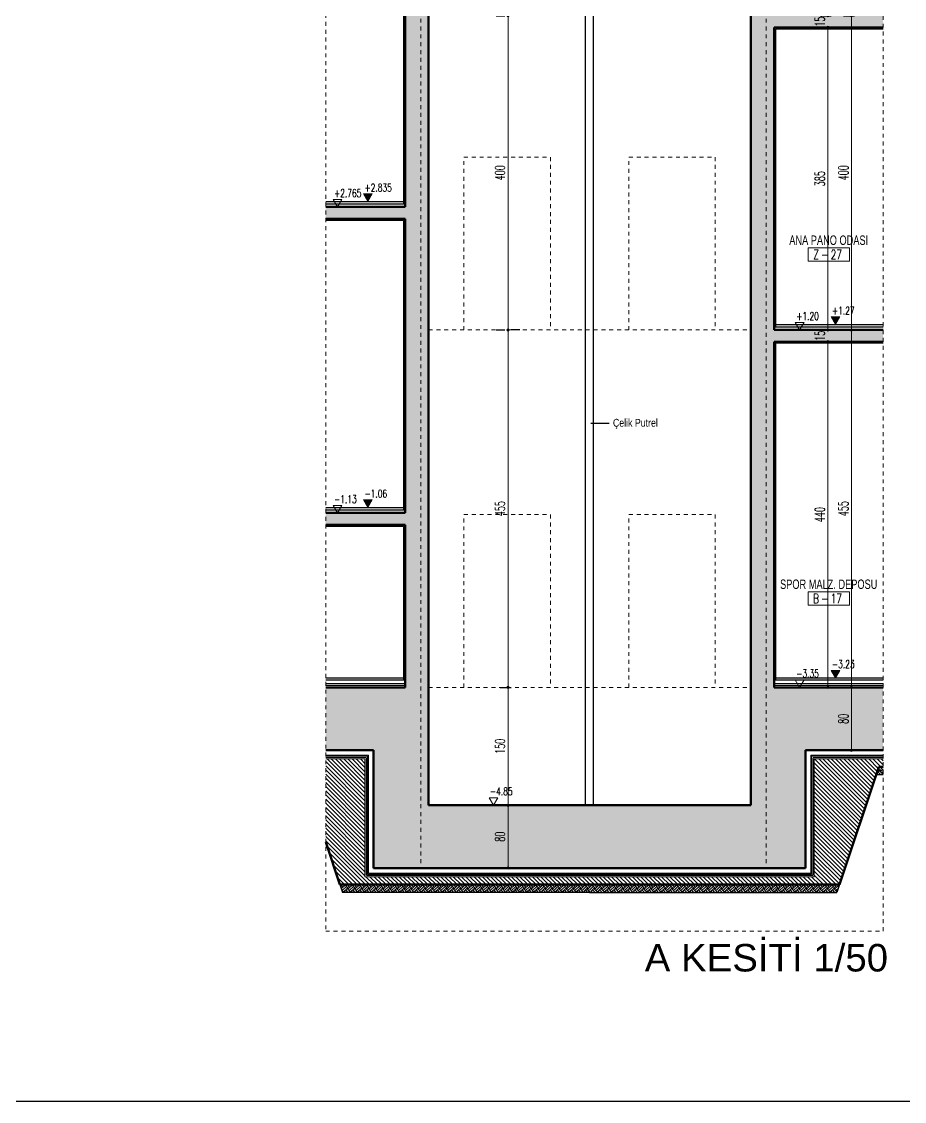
# Model space of a CAD drawing. Extents: x -398 to -185, y 174 to 233.
# Drawn here: x -229.58 to -207.1, y 173.98 to 201.47 of the extents above; entities that cross this region are included whole.
import ezdxf
from ezdxf.enums import TextEntityAlignment as Align

# ---------------------------------------------------------------- set-up
doc = ezdxf.new("R2010")
doc.units = 0
doc.header["$LTSCALE"] = 0.05
for name, pattern in [('CENTER', [50.8, 31.75, -6.35, 6.35, -6.35]), ('HIDDEN', [0.375, 0.25, -0.125]), ('HIDDEN2', [0.1875, 0.125, -0.0625])]:
    doc.linetypes.add(name, pattern=pattern)
doc.layers.get('0').update_dxf_attribs({"linetype": 'CONTINUOUS'})
doc.layers.get('DEFPOINTS').update_dxf_attribs({"linetype": 'CONTINUOUS'})
for name, color, linetype, lineweight in [('A-AXIS', 251, 'CENTER', 18), ('A-DIM IN VER', 192, 'CONTINUOUS', 13), ('A-Door', 2, 'CONTINUOUS', 25), ('A-HATCH', 11, 'CONTINUOUS', 15), ('A-HIDDEN', 8, 'HIDDEN', 15), ('A-LEVEL', 2, 'CONTINUOUS', 13), ('A-PLASTER', 31, 'CONTINUOUS', 13), ('A-ROOMTAG', 3, 'CONTINUOUS', 25), ('A-TEXT', 7, 'CONTINUOUS', 18), ('DIMENSION 0.13', 7, 'CONTINUOUS', 20), ('DİLATASYON', 11, 'HIDDEN2', 13), ('döş tar', 57, 'CONTINUOUS', 18), ('isi yalitimi', 151, 'BATTING', 5), ('S-CONCRETE', 6, 'CONTINUOUS', 50), ('YALITIM SU', 132, 'CONTINUOUS', 0)]:
    doc.layers.add(name, color=color, linetype=linetype, lineweight=lineweight)
for name, color, linetype in [('A-MARBLE', 23, 'CONTINUOUS'), ('DO_EME', 7, 'CONTINUOUS'), ('DUVAR', 7, 'CONTINUOUS'), ('Y', 2, 'CONTINUOUS')]:
    doc.layers.add(name, color=color, linetype=linetype)
doc.styles.add('A', font='cleroy.shx', dxfattribs={"width": 0.8, "height": 5})
doc.styles.add('S', font='romans.shx', dxfattribs={"width": 0.6, "height": 12.5})
doc.styles.add('TEXT 1 romans', font='romans.shx', dxfattribs={"width": 0.7})
doc.styles.add('TEXT 3 arial', font='arial.ttf', dxfattribs={"width": 0.8})
doc.linetypes.add('BATTING', pattern='A,0.00254,-2.54,[134,ltypeshp.shx,S=2.54,R=0,X=-2.54,Y=0],-5.08,[134,ltypeshp.shx,S=2.54,R=180,X=2.54,Y=0],-2.54', length=10.16254)
doc.dimstyles.new('1-50', dxfattribs={"dimtxt": 12.5, "dimasz": 3, "dimexe": 4, "dimexo": 15, "dimgap": 4, "dimtad": 1, "dimdec": 1, "dimdsep": 46, "dimtxsty": 'S', "dimblk": 'ORIGIN2', "dimcen": -25, "dimdle": 1.25, "dimclrd": 256, "dimclre": 256, "dimclrt": 2, "dimadec": 0, "dimazin": 0, "dimtfac": 2.5, "dimtdec": 1, "dimtix": 1, "dimtofl": 0, "dimtmove": 2, "dimatfit": 3, "dimldrblk": 'ORIGIN2', "dimfxl": 17.5, "dimfxlon": 1, "dimtolj": 1, "dimlwd": -1, "dimarcsym": 0})
pattern_1 = [(135, (-249659.3813, -91786.1626), (-2.65165043, -2.65165043), [])]
pattern_2 = [(45, (-134511.275, -26703.404), (9e-16, 8.98025612), [6.35, -6.35]), (45, (-134512.959, -26701.72), (9e-16, 8.98025612), [6.35, -6.35]), (45, (-134514.6425, -26700.0365), (9e-16, 8.98025612), [6.35, -6.35]), (135, (-134514.6425, -26698.914), (-8.98025612, 9e-16), [6.35, -6.35]), (135, (-134512.959, -26697.23), (-8.98025612, 9e-16), [6.35, -6.35]), (135, (-134511.275, -26695.5464), (-8.98025612, 9e-16), [6.35, -6.35])]

# ---------------------------------------------------------------- blocks, each defined once
blk = doc.blocks.new('_Origin2')
blk.add_line((-0.5, 0), (-1, 0))
for radius in [0.5, 0.25]:
    blk.add_circle((0, 0), radius)
blk = doc.blocks.new('*D48')
at = {"layer": 'A-DIM IN VER', "lineweight": -2, "transparency": 16777216}
for p, q in [((-874.5, 310.2), (-860.5, 310.2)), ((-874.5, 230.2), (-860.5, 230.2))]:
    blk.add_line(p, q, dxfattribs=at)
at = {"layer": 'A-DIM IN VER', "transparency": 16777216}
blk.add_line((-864.5, 307.2), (-864.5, 233.2), dxfattribs=at)
at = {"layer": 'DEFPOINTS', "color": 0, "transparency": 16777216}
for p in [(-932.8, 310.2), (-922.8, 230.2), (-864.5, 230.2)]:
    blk.add_point(p, dxfattribs=at)
at = {"layer": 'A-DIM IN VER', "transparency": 16777216, "xscale": 3, "yscale": 3, "zscale": 3}
for p, rotation in [((-864.5, 310.2), 90), ((-864.5, 230.2), 270)]:
    blk.add_blockref('_Origin2', p, dxfattribs=dict(at, rotation=rotation))
at = {"layer": 'A-DIM IN VER', "color": 2, "ltscale": 0.5, "transparency": 16777216, "insert": (-874.7, 270.2), "char_height": 12.5, "attachment_point": 5, "rotation": 90, "style": 'S'}
blk.add_mtext('\\A1;80', dxfattribs=at)
blk = doc.blocks.new('*D51')
at = {"layer": 'A-DIM IN VER', "lineweight": -2, "transparency": 16777216}
for p, q in [((-1311.7, 160.2), (-1297.7, 160.2)), ((-1311.7, 80.2), (-1297.7, 80.2))]:
    blk.add_line(p, q, dxfattribs=at)
at = {"layer": 'A-DIM IN VER', "transparency": 16777216}
blk.add_line((-1301.7, 157.2), (-1301.7, 83.2), dxfattribs=at)
at = {"layer": 'DEFPOINTS', "color": 0, "transparency": 16777216}
for p in [(-1405.5, 160.2), (-1578.5, 80.2), (-1301.7, 80.2)]:
    blk.add_point(p, dxfattribs=at)
at = {"layer": 'A-DIM IN VER', "transparency": 16777216, "xscale": 3, "yscale": 3, "zscale": 3}
for p, rotation in [((-1301.7, 160.2), 90), ((-1301.7, 80.2), 270)]:
    blk.add_blockref('_Origin2', p, dxfattribs=dict(at, rotation=rotation))
at = {"layer": 'A-DIM IN VER', "color": 2, "ltscale": 0.5, "transparency": 16777216, "insert": (-1311.9, 120.2), "char_height": 12.5, "attachment_point": 5, "rotation": 90, "style": 'S'}
blk.add_mtext('\\A1;80', dxfattribs=at)
blk = doc.blocks.new('*D55')
at = {"layer": 'A-DIM IN VER', "lineweight": -2, "transparency": 16777216}
for p, q in [((-1316.7, 1165.2), (-1305.7, 1165.2)), ((-1316.7, 765.2), (-1305.7, 765.2))]:
    blk.add_line(p, q, dxfattribs=at)
at = {"layer": 'A-DIM IN VER', "transparency": 16777216}
blk.add_line((-1301.7, 768.2), (-1301.7, 1162.2), dxfattribs=at)
at = {"layer": 'DEFPOINTS', "color": 0, "transparency": 16777216}
for p in [(-1301.7, 1165.2), (-1301.7, 1165.2), (-1301.7, 765.2)]:
    blk.add_point(p, dxfattribs=at)
at = {"layer": 'A-DIM IN VER', "transparency": 16777216, "xscale": 3, "yscale": 3, "zscale": 3}
for p, rotation in [((-1301.7, 1165.2), 90), ((-1301.7, 765.2), 270)]:
    blk.add_blockref('_Origin2', p, dxfattribs=dict(at, rotation=rotation))
at = {"layer": 'A-DIM IN VER', "color": 2, "ltscale": 0.5, "transparency": 16777216, "insert": (-1311.9, 965.2), "char_height": 12.5, "attachment_point": 5, "rotation": 90, "style": 'S'}
blk.add_mtext('\\A1;400', dxfattribs=at)
blk = doc.blocks.new('*D56')
at = {"layer": 'A-DIM IN VER', "transparency": 16777216}
blk.add_line((-1301.7, 313.2), (-1301.7, 762.2), dxfattribs=at)
at = {"layer": 'A-DIM IN VER', "lineweight": -2, "transparency": 16777216}
for p, q in [((-1286.7, 765.2), (-1297.7, 765.2)), ((-1311.7, 310.2), (-1297.7, 310.2))]:
    blk.add_line(p, q, dxfattribs=at)
at = {"layer": 'DEFPOINTS', "color": 0, "transparency": 16777216}
for p in [(-1301.7, 765.2), (-1301.7, 765.2), (-1405.5, 310.2)]:
    blk.add_point(p, dxfattribs=at)
at = {"layer": 'A-DIM IN VER', "transparency": 16777216, "xscale": 3, "yscale": 3, "zscale": 3}
for p, rotation in [((-1301.7, 765.2), 90), ((-1301.7, 310.2), 270)]:
    blk.add_blockref('_Origin2', p, dxfattribs=dict(at, rotation=rotation))
at = {"layer": 'A-DIM IN VER', "color": 2, "ltscale": 0.5, "transparency": 16777216, "insert": (-1311.9, 537.7), "char_height": 12.5, "attachment_point": 5, "rotation": 90, "style": 'S'}
blk.add_mtext('\\A1;455', dxfattribs=at)
blk = doc.blocks.new('*D57')
at = {"layer": 'A-DIM IN VER', "lineweight": -2, "transparency": 16777216}
for p, q in [((-1311.7, 310.2), (-1297.7, 310.2)), ((-1311.7, 160.2), (-1297.7, 160.2))]:
    blk.add_line(p, q, dxfattribs=at)
at = {"layer": 'A-DIM IN VER', "transparency": 16777216}
blk.add_line((-1301.7, 163.2), (-1301.7, 307.2), dxfattribs=at)
at = {"layer": 'DEFPOINTS', "color": 0, "transparency": 16777216}
for p in [(-1405.5, 310.2), (-1301.7, 310.2), (-1405.5, 160.2)]:
    blk.add_point(p, dxfattribs=at)
at = {"layer": 'A-DIM IN VER', "transparency": 16777216, "xscale": 3, "yscale": 3, "zscale": 3}
for p, rotation in [((-1301.7, 310.2), 90), ((-1301.7, 160.2), 270)]:
    blk.add_blockref('_Origin2', p, dxfattribs=dict(at, rotation=rotation))
at = {"layer": 'A-DIM IN VER', "color": 2, "ltscale": 0.5, "transparency": 16777216, "insert": (-1311.9, 235.2), "char_height": 12.5, "attachment_point": 5, "rotation": 90, "style": 'S'}
blk.add_mtext('\\A1;150', dxfattribs=at)
blk = doc.blocks.new('*D67')
at = {"layer": 'A-DIM IN VER', "lineweight": -2, "transparency": 16777216}
for p, q in [((-874.5, 1165.2), (-860.5, 1165.2)), ((-874.5, 765.2), (-860.5, 765.2))]:
    blk.add_line(p, q, dxfattribs=at)
at = {"layer": 'A-DIM IN VER', "transparency": 16777216}
blk.add_line((-864.5, 768.2), (-864.5, 1162.2), dxfattribs=at)
at = {"layer": 'DEFPOINTS', "color": 0, "transparency": 16777216}
for p in [(-932.8, 1165.2), (-864.5, 1165.2), (-932.8, 765.2)]:
    blk.add_point(p, dxfattribs=at)
at = {"layer": 'A-DIM IN VER', "transparency": 16777216, "xscale": 3, "yscale": 3, "zscale": 3}
for p, rotation in [((-864.5, 1165.2), 90), ((-864.5, 765.2), 270)]:
    blk.add_blockref('_Origin2', p, dxfattribs=dict(at, rotation=rotation))
at = {"layer": 'A-DIM IN VER', "color": 2, "ltscale": 0.5, "transparency": 16777216, "insert": (-874.7, 965.2), "char_height": 12.5, "attachment_point": 5, "rotation": 90, "style": 'S'}
blk.add_mtext('\\A1;400', dxfattribs=at)
blk = doc.blocks.new('*D68')
at = {"layer": 'A-DIM IN VER', "lineweight": -2, "transparency": 16777216}
for p, q in [((-874.5, 765.2), (-860.5, 765.2)), ((-874.5, 310.2), (-860.5, 310.2))]:
    blk.add_line(p, q, dxfattribs=at)
at = {"layer": 'A-DIM IN VER', "transparency": 16777216}
blk.add_line((-864.5, 313.2), (-864.5, 762.2), dxfattribs=at)
at = {"layer": 'DEFPOINTS', "color": 0, "transparency": 16777216}
for p in [(-932.8, 765.2), (-864.5, 765.2), (-932.8, 310.2)]:
    blk.add_point(p, dxfattribs=at)
at = {"layer": 'A-DIM IN VER', "transparency": 16777216, "xscale": 3, "yscale": 3, "zscale": 3}
for p, rotation in [((-864.5, 765.2), 90), ((-864.5, 310.2), 270)]:
    blk.add_blockref('_Origin2', p, dxfattribs=dict(at, rotation=rotation))
at = {"layer": 'A-DIM IN VER', "color": 2, "ltscale": 0.5, "transparency": 16777216, "insert": (-874.7, 537.7), "char_height": 12.5, "attachment_point": 5, "rotation": 90, "style": 'S'}
blk.add_mtext('\\A1;455', dxfattribs=at)
blk = doc.blocks.new('*D75')
at = {"layer": 'A-DIM IN VER', "transparency": 16777216}
for p, q in [((-894.5, 1168.2), (-894.5, 1171.2)), ((-894.5, 1147.2), (-894.5, 1144.2))]:
    blk.add_line(p, q, dxfattribs=at)
at = {"layer": 'A-DIM IN VER', "lineweight": -2, "transparency": 16777216}
for p, q in [((-904.5, 1165.2), (-890.5, 1165.2)), ((-904.5, 1150.2), (-890.5, 1150.2))]:
    blk.add_line(p, q, dxfattribs=at)
at = {"layer": 'DEFPOINTS', "color": 0, "transparency": 16777216}
for p in [(-962.8, 1165.2), (-894.5, 1165.2), (-962.8, 1150.2)]:
    blk.add_point(p, dxfattribs=at)
at = {"layer": 'A-DIM IN VER', "transparency": 16777216, "xscale": 3, "yscale": 3, "zscale": 3}
for p, rotation in [((-894.5, 1165.2), 270), ((-894.5, 1150.2), 90)]:
    blk.add_blockref('_Origin2', p, dxfattribs=dict(at, rotation=rotation))
at = {"layer": 'A-DIM IN VER', "color": 2, "ltscale": 0.5, "transparency": 16777216, "insert": (-904.7, 1157.7), "char_height": 12.5, "attachment_point": 5, "rotation": 90, "style": 'S'}
blk.add_mtext('\\A1;15', dxfattribs=at)
blk = doc.blocks.new('*D76')
at = {"layer": 'A-DIM IN VER', "lineweight": -2, "transparency": 16777216}
for p, q in [((-904.5, 1150.2), (-890.5, 1150.2)), ((-904.5, 765.2), (-890.5, 765.2))]:
    blk.add_line(p, q, dxfattribs=at)
at = {"layer": 'A-DIM IN VER', "transparency": 16777216}
blk.add_line((-894.5, 768.2), (-894.5, 1147.2), dxfattribs=at)
at = {"layer": 'DEFPOINTS', "color": 0, "transparency": 16777216}
for p in [(-962.8, 1150.2), (-894.5, 1150.2), (-962.8, 765.2)]:
    blk.add_point(p, dxfattribs=at)
at = {"layer": 'A-DIM IN VER', "transparency": 16777216, "xscale": 3, "yscale": 3, "zscale": 3}
for p, rotation in [((-894.5, 1150.2), 90), ((-894.5, 765.2), 270)]:
    blk.add_blockref('_Origin2', p, dxfattribs=dict(at, rotation=rotation))
at = {"layer": 'A-DIM IN VER', "color": 2, "ltscale": 0.5, "transparency": 16777216, "insert": (-904.7, 957.7), "char_height": 12.5, "attachment_point": 5, "rotation": 90, "style": 'S'}
blk.add_mtext('\\A1;385', dxfattribs=at)
blk = doc.blocks.new('*D77')
at = {"layer": 'A-DIM IN VER', "transparency": 16777216}
for p, q in [((-894.5, 768.2), (-894.5, 771.2)), ((-894.5, 747.2), (-894.5, 744.2))]:
    blk.add_line(p, q, dxfattribs=at)
at = {"layer": 'A-DIM IN VER', "lineweight": -2, "transparency": 16777216}
for p, q in [((-904.5, 765.2), (-890.5, 765.2)), ((-904.5, 750.2), (-890.5, 750.2))]:
    blk.add_line(p, q, dxfattribs=at)
at = {"layer": 'DEFPOINTS', "color": 0, "transparency": 16777216}
for p in [(-962.8, 765.2), (-894.5, 765.2), (-962.8, 750.2)]:
    blk.add_point(p, dxfattribs=at)
at = {"layer": 'A-DIM IN VER', "transparency": 16777216, "xscale": 3, "yscale": 3, "zscale": 3}
for p, rotation in [((-894.5, 765.2), 270), ((-894.5, 750.2), 90)]:
    blk.add_blockref('_Origin2', p, dxfattribs=dict(at, rotation=rotation))
at = {"layer": 'A-DIM IN VER', "color": 2, "ltscale": 0.5, "transparency": 16777216, "insert": (-904.7, 757.7), "char_height": 12.5, "attachment_point": 5, "rotation": 90, "style": 'S'}
blk.add_mtext('\\A1;15', dxfattribs=at)
blk = doc.blocks.new('*D78')
at = {"layer": 'A-DIM IN VER', "lineweight": -2, "transparency": 16777216}
for p, q in [((-904.5, 750.2), (-890.5, 750.2)), ((-904.5, 310.2), (-890.5, 310.2))]:
    blk.add_line(p, q, dxfattribs=at)
at = {"layer": 'A-DIM IN VER', "transparency": 16777216}
blk.add_line((-894.5, 313.2), (-894.5, 747.2), dxfattribs=at)
at = {"layer": 'DEFPOINTS', "color": 0, "transparency": 16777216}
for p in [(-962.8, 750.2), (-894.5, 750.2), (-962.8, 310.2)]:
    blk.add_point(p, dxfattribs=at)
at = {"layer": 'A-DIM IN VER', "transparency": 16777216, "xscale": 3, "yscale": 3, "zscale": 3}
for p, rotation in [((-894.5, 750.2), 90), ((-894.5, 310.2), 270)]:
    blk.add_blockref('_Origin2', p, dxfattribs=dict(at, rotation=rotation))
at = {"layer": 'A-DIM IN VER', "color": 2, "ltscale": 0.5, "transparency": 16777216, "insert": (-904.7, 530.2), "char_height": 12.5, "attachment_point": 5, "rotation": 90, "style": 'S'}
blk.add_mtext('\\A1;440', dxfattribs=at)
blk = doc.blocks.new('*U43')
for p, q in [((0, 0), (-11.1, 19.2)), ((11.1, 19.2), (-11.1, 19.2)), ((11.1, 19.2), (0, 0)), ((0, 0), (64, 0))]:
    blk.add_line(p, q)
at = {"style": 'TEXT 1 romans', "width": 0.7}
blk.add_attdef('KOT', text='', height=19.2, dxfattribs=at).set_placement((-8.5, 19.2), align=Align.BOTTOM_LEFT)
blk = doc.blocks.new('*U45')
at = {"color": 2, "lineweight": 13}
blk.add_lwpolyline([(26.25, -17.25), (26.25, 0), (-26.25, 0), (-26.25, -17.25)], close=True, dxfattribs=at)
at = {"style": 'TEXT 1 romans', "width": 0.7}
blk.add_text('-', height=12, dxfattribs=at).set_placement((-5, -8.625), align=Align.MIDDLE_CENTER)
at = {"style": 'TEXT 3 arial', "width": 0.7}
for tag, p in [('ROOM_NAME_2', (0, 18)), ('ROOM_NAME_1', (0, 0))]:
    blk.add_attdef(tag, text='', height=12, dxfattribs=at).set_placement(p, align=Align.BOTTOM_CENTER)
at = {"style": 'TEXT 1 romans', "width": 0.7, "flags": 8}
blk.add_attdef('FLOOR', text='', height=12, dxfattribs=at).set_placement((-12.5, -8.625, -12), align=Align.MIDDLE_RIGHT)
blk.add_attdef('ROOM_NUMBER', text='', height=12, dxfattribs=at).set_placement((2.5, -8.625, -12), align=Align.MIDDLE_LEFT)
blk = doc.blocks.new('*U44')
h = blk.add_hatch(color=256)
h.dxf.hatch_style = 1
h.paths.add_polyline_path([(11.1, 19.2), (-11.1, 19.2), (0, 0)])
for p, q in [((0, 0), (-11.1, 19.2)), ((11.1, 19.2), (-11.1, 19.2)), ((11.1, 19.2), (0, 0)), ((0, 0), (64, 0))]:
    blk.add_line(p, q)
at = {"style": 'TEXT 1 romans', "width": 0.7}
blk.add_attdef('KOT', text='', height=19.2, dxfattribs=at).set_placement((-8.5, 19.2), align=Align.BOTTOM_LEFT)
blk = doc.blocks.new('ASANSÖR_KESİTLERİ')
at = {"linetype": 'Continuous'}
h = blk.add_hatch(dxfattribs=at)
h.set_pattern_fill('EARTH', color=53, angle=45, style=0)
h.set_pattern_definition(pattern_2)
h.paths.add_polyline_path([(-1197.79, 49.22), (-1197.79, 59.22), (-1515.79, 59.22), (-1512.46, 49.22)])
h = blk.add_hatch(dxfattribs=at)
h.set_pattern_fill('EARTH', color=53, angle=45, style=0)
h.set_pattern_definition(pattern_2)
h.paths.add_polyline_path([(-1197.79, 49.22), (-1197.79, 59.22), (-879.79, 59.22), (-883.13, 49.22)])
at = {"layer": 'A-HATCH'}
h = blk.add_hatch(dxfattribs=at)
h.set_pattern_fill('ANSI33', color=256, scale=30, style=0)
h.set_pattern_definition([(45, (-249659.381, -91786.1626), (-5.30330086, 5.30330086), []), (45, (-249654.078, -91786.1626), (-5.30330086, 5.30330086), [3.75, -1.875])])
h.paths.add_polyline_path([(-962.79, 1950.22), (-824.32, 1950.22), (-824.32, 1965.22), (-962.79, 1965.22), (-962.79, 2350.22), (-824.32, 2350.22), (-824.32, 2365.22), (-1533.8, 2365.22), (-1533.8, 2350.22), (-1432.79, 2350.22), (-1432.79, 1721.72), (-1533.8, 1721.72), (-1533.8, 1706.72), (-1432.79, 1706.72), (-1432.79, 1321.72), (-1533.8, 1321.72), (-1533.8, 1306.72), (-1432.79, 1306.72), (-1432.79, 921.72), (-1533.8, 921.72), (-1533.8, 906.72), (-1432.79, 906.72), (-1432.79, 532.22), (-1533.8, 532.22), (-1533.8, 517.22), (-1432.79, 517.22), (-1432.79, 310.22), (-1533.8, 310.22), (-1533.8, 230.22), (-1472.79, 230.22), (-1472.79, 80.22), (-922.79, 80.22), (-922.79, 230.22), (-824.32, 230.22), (-824.32, 310.22), (-962.79, 310.22), (-962.79, 750.22), (-824.32, 750.22), (-824.32, 765.22), (-962.79, 765.22), (-962.79, 1150.22), (-824.32, 1150.22), (-824.32, 1165.22), (-962.79, 1165.22), (-962.79, 1550.22), (-824.32, 1550.22), (-824.32, 1565.22), (-962.79, 1565.22)])
h.paths.add_polyline_path([(-992.79, 160.22), (-1402.79, 160.22), (-1402.79, 2345.22), (-992.79, 2345.22)], flags=16)
at = {"layer": 'DO_EME', "linetype": 'Continuous', "ltscale": 0.1}
h = blk.add_hatch(dxfattribs=at)
h.set_pattern_fill('EARTH', color=53, angle=45, style=0)
h.set_pattern_definition([(45, (-134875.263, -26553.404), (9e-16, 8.98025612), [6.35, -6.35]), (45, (-134876.947, -26551.72), (9e-16, 8.98025612), [6.35, -6.35]), (45, (-134878.631, -26550.0365), (9e-16, 8.98025612), [6.35, -6.35]), (135, (-134878.631, -26548.914), (-8.98025612, 9e-16), [6.35, -6.35]), (135, (-134876.947, -26547.23), (-8.98025612, 9e-16), [6.35, -6.35]), (135, (-134875.263, -26545.5464), (-8.98025612, 9e-16), [6.35, -6.35])])
h.paths.add_polyline_path([(-824.32, 199.22), (-824.32, 209.22), (-829.79, 209.22), (-833.13, 199.22)])
at = {"layer": 'döş tar'}
h = blk.add_hatch(dxfattribs=at)
h.set_pattern_fill('ANSI31', color=256, scale=30, angle=90, style=0)
h.set_pattern_definition(pattern_1)
h.paths.add_polyline_path([(-1197.79, 59.22), (-1197.79, 69.22), (-1519.13, 69.22), (-1515.79, 59.22)])
h.paths.add_polyline_path([(-1533.8, 209.22), (-1533.8, 113.25), (-1519.13, 69.22), (-1483.79, 69.22), (-1483.79, 209.22)])
h.paths.add_polyline_path([(-1533.8, 219.22), (-1533.8, 209.22), (-1483.79, 209.22), (-1483.79, 219.22)])
h = blk.add_hatch(dxfattribs=at)
h.set_pattern_fill('ANSI31', color=256, scale=30, angle=90, style=0)
h.set_pattern_definition(pattern_1)
h.paths.add_polyline_path([(-829.79, 209.22), (-911.79, 209.22), (-911.79, 69.22), (-876.46, 69.22)])
h.paths.add_polyline_path([(-1197.79, 59.22), (-1197.79, 69.22), (-876.46, 69.22), (-879.79, 59.22)])
h.paths.add_polyline_path([(-824.32, 209.22), (-824.32, 219.22), (-911.79, 219.22), (-911.79, 209.22)])
at = {"color": 53, "linetype": 'Continuous'}
for p, q in [((-833.13, 199.22), (-824.32, 199.22)), ((-1515.79, 59.22), (-1512.46, 49.22)), ((-879.79, 59.22), (-883.13, 49.22)), ((-1197.79, 49.22), (-1512.46, 49.22)), ((-1197.79, 49.22), (-883.13, 49.22))]:
    blk.add_line(p, q, dxfattribs=at)
at = {"layer": 'A-AXIS'}
for p, q in [((-1412.79, 2441.42), (-1412.79, 80.22)), ((-972.88, 2441.42), (-972.88, 80.22))]:
    blk.add_line(p, q, dxfattribs=at)
at = {"layer": 'A-Door'}
for p, q in [((-1202.88, 160.22), (-1202.88, 2345.22)), ((-1192.88, 160.22), (-1192.88, 2345.22))]:
    blk.add_line(p, q, dxfattribs=at)
at = {"layer": 'A-HIDDEN', "ltscale": 30}
for p, q in [((-1402.79, 765.22), (-992.79, 765.22)), ((-1402.79, 310.22), (-992.79, 310.22))]:
    blk.add_line(p, q, dxfattribs=at)
for points in [[(-1357.79, 765.22), (-1357.79, 985.22), (-1247.79, 985.22), (-1247.79, 765.22)], [(-1147.79, 765.22), (-1147.79, 985.22), (-1037.79, 985.22), (-1037.79, 765.22)], [(-1357.79, 310.22), (-1357.79, 530.22), (-1247.79, 530.22), (-1247.79, 310.22)], [(-1147.79, 310.22), (-1147.79, 530.22), (-1037.79, 530.22), (-1037.79, 310.22)]]:
    blk.add_lwpolyline(points, dxfattribs=at)
at = {"layer": 'A-MARBLE'}
for p, q in [((-1533.8, 928.72), (-1434.79, 928.72)), ((-1533.8, 925.72), (-1432.79, 925.72)), ((-960.79, 772.22), (-824.32, 772.22)), ((-962.79, 769.22), (-824.32, 769.22)), ((-1533.8, 539.22), (-1434.79, 539.22)), ((-1533.8, 536.22), (-1432.79, 536.22)), ((-1533.8, 322.22), (-1434.79, 322.22)), ((-1432.79, 319.22), (-1533.8, 319.22)), ((-824.32, 319.22), (-962.79, 319.22)), ((-960.79, 322.22), (-824.32, 322.22)), ((-1533.8, 315.22), (-1432.79, 315.22)), ((-962.79, 315.22), (-824.32, 315.22))]:
    blk.add_line(p, q, dxfattribs=at)
at = {"layer": 'A-PLASTER'}
for p, q in [((-1434.79, 1304.72), (-1434.79, 925.72)), ((-960.79, 1148.22), (-824.32, 1148.22)), ((-960.79, 1148.22), (-960.79, 769.22)), ((-1434.79, 904.72), (-1533.8, 904.72)), ((-1434.79, 904.72), (-1434.79, 536.22)), ((-960.79, 748.22), (-824.32, 748.22)), ((-960.79, 748.22), (-960.79, 319.22)), ((-1434.79, 515.22), (-1533.8, 515.22)), ((-1434.79, 515.22), (-1434.79, 319.22))]:
    blk.add_line(p, q, dxfattribs=at)
at = {"layer": 'DIMENSION 0.13'}
for p, q in [((-1479.19, 223.82), (-1533.8, 223.82)), ((-1480.39, 222.62), (-1533.8, 222.62)), ((-1480.39, 72.62), (-1480.39, 222.62)), ((-1479.19, 73.82), (-1479.19, 223.82)), ((-916.39, 73.82), (-916.39, 223.82)), ((-916.39, 223.82), (-824.32, 223.82)), ((-915.19, 72.62), (-915.19, 222.62)), ((-915.19, 222.62), (-824.32, 222.62)), ((-1483.79, 219.22), (-1533.8, 219.22)), ((-1483.79, 69.22), (-1483.79, 219.22)), ((-911.79, 69.22), (-911.79, 219.22)), ((-911.79, 219.22), (-824.32, 219.22)), ((-1197.79, 69.22), (-1483.79, 69.22)), ((-1197.79, 72.62), (-1480.39, 72.62)), ((-1197.79, 73.82), (-1479.19, 73.82)), ((-1197.79, 73.82), (-916.39, 73.82)), ((-1197.79, 72.62), (-915.19, 72.62)), ((-1197.79, 69.22), (-911.79, 69.22))]:
    blk.add_line(p, q, dxfattribs=at)
at = {"layer": 'DİLATASYON', "linetype": 'HIDDEN2', "ltscale": 125}
blk.add_lwpolyline([(-1533.8, 0), (-824.32, 0), (-824.32, 2517.29), (-1533.8, 2517.29)], close=True, dxfattribs=at)
at = {"layer": 'isi yalitimi', "ltscale": 0.25}
for p, q in [((-1533.8, 312.72), (-1432.79, 312.72)), ((-962.79, 312.72), (-824.32, 312.72))]:
    blk.add_line(p, q, dxfattribs=at)
at = {"layer": 'S-CONCRETE'}
for p, q in [((-1402.79, 2345.22), (-1402.79, 160.22)), ((-992.79, 2345.22), (-992.79, 160.22)), ((-1432.79, 1306.72), (-1432.79, 921.72)), ((-962.79, 1150.22), (-824.32, 1150.22)), ((-962.79, 1150.22), (-962.79, 765.22)), ((-1432.79, 921.72), (-1533.8, 921.72)), ((-1432.79, 906.72), (-1533.8, 906.72)), ((-1432.79, 906.72), (-1432.79, 532.22)), ((-962.79, 765.22), (-824.32, 765.22)), ((-962.79, 750.22), (-824.32, 750.22)), ((-962.79, 750.22), (-962.79, 310.22)), ((-1432.79, 532.22), (-1533.8, 532.22)), ((-1432.79, 517.22), (-1533.8, 517.22)), ((-1432.79, 517.22), (-1432.79, 310.22)), ((-1533.8, 310.22), (-1432.79, 310.22)), ((-962.79, 310.22), (-824.32, 310.22)), ((-1533.8, 230.22), (-1472.79, 230.22)), ((-1472.79, 230.22), (-1472.79, 80.22)), ((-922.79, 230.22), (-824.32, 230.22)), ((-922.79, 230.22), (-922.79, 80.22)), ((-829.79, 209.22), (-879.79, 59.22)), ((-829.79, 209.22), (-824.32, 209.22)), ((-1402.79, 160.22), (-992.79, 160.22)), ((-1533.8, 113.25), (-1515.79, 59.22)), ((-1472.79, 80.22), (-922.79, 80.22)), ((-1197.79, 59.22), (-1515.79, 59.22)), ((-1197.79, 59.22), (-879.79, 59.22))]:
    blk.add_line(p, q, dxfattribs=at)
at = {"layer": 'Y'}
blk.add_line((-1172.89, 646.2), (-1196.21, 646.2), dxfattribs=at)
at = {"layer": 'YALITIM SU', "linetype": 'HIDDEN', "ltscale": 30, "const_width": 1.5}
for points in [[(-1533.8, 220.92), (-1482.09, 220.92)], [(-1482.09, 220.92), (-1482.09, 70.92)], [(-913.49, 220.92), (-913.49, 70.92)], [(-824.32, 220.92), (-913.49, 220.92)], [(-1482.09, 70.92), (-1197.79, 70.92)], [(-913.49, 70.92), (-1197.79, 70.92)]]:
    blk.add_lwpolyline(points, dxfattribs=at)
at = {"layer": 'A-LEVEL'}
ref = blk.add_blockref('*U44', (-1480.1, 928.72), dxfattribs=dict(at, xscale=0.5, yscale=0.5, zscale=0.5))
ref.add_attrib('KOT', '+2.835', dxfattribs={"layer": '0', "height": 10, "style": 'TEXT 1 romans', "width": 0.7}).set_placement((-1484.37, 938.32), align=Align.BOTTOM_LEFT)
ref = blk.add_blockref('*U43', (-1518.85, 921.72), dxfattribs=dict(at, xscale=0.5, yscale=0.5, zscale=0.5))
ref.add_attrib('KOT', '+2.765', dxfattribs={"layer": '0', "height": 10, "style": 'TEXT 1 romans', "width": 0.7}).set_placement((-1523.11, 931.32), align=Align.BOTTOM_LEFT)
ref = blk.add_blockref('*U43', (-930.43, 765.22), dxfattribs=dict(at, xscale=0.5, yscale=0.5, zscale=0.5))
ref.add_attrib('KOT', '+1.20', dxfattribs={"layer": '0', "height": 10, "style": 'TEXT 1 romans', "width": 0.7}).set_placement((-934.7, 774.82), align=Align.BOTTOM_LEFT)
ref = blk.add_blockref('*U44', (-884.96, 772.22), dxfattribs=dict(at, xscale=0.5, yscale=0.5, zscale=0.5))
ref.add_attrib('KOT', '+1.27', dxfattribs={"layer": '0', "height": 10, "style": 'TEXT 1 romans', "width": 0.7}).set_placement((-889.23, 781.82), align=Align.BOTTOM_LEFT)
ref = blk.add_blockref('*U43', (-1518.85, 532.22), dxfattribs=dict(at, xscale=0.5, yscale=0.5, zscale=0.5))
ref.add_attrib('KOT', '-1.13', dxfattribs={"layer": '0', "height": 10, "style": 'TEXT 1 romans', "width": 0.7}).set_placement((-1523.11, 541.82), align=Align.BOTTOM_LEFT)
ref = blk.add_blockref('*U44', (-1480.1, 539.22), dxfattribs=dict(at, xscale=0.5, yscale=0.5, zscale=0.5))
ref.add_attrib('KOT', '-1.06', dxfattribs={"layer": '0', "height": 10, "style": 'TEXT 1 romans', "width": 0.7}).set_placement((-1484.37, 548.82), align=Align.BOTTOM_LEFT)
ref = blk.add_blockref('*U44', (-884.96, 322.22), dxfattribs=dict(at, xscale=0.5, yscale=0.5, zscale=0.5))
ref.add_attrib('KOT', '-3.23', dxfattribs={"layer": '0', "height": 10, "style": 'TEXT 1 romans', "width": 0.7}).set_placement((-889.23, 331.82), align=Align.BOTTOM_LEFT)
ref = blk.add_blockref('*U43', (-930.43, 310.22), dxfattribs=dict(at, xscale=0.5, yscale=0.5, zscale=0.5))
ref.add_attrib('KOT', '-3.35', dxfattribs={"layer": '0', "height": 10, "style": 'TEXT 1 romans', "width": 0.7}).set_placement((-934.7, 319.82), align=Align.BOTTOM_LEFT)
ref = blk.add_blockref('*U43', (-1320.36, 160.22), dxfattribs=dict(at, xscale=0.5, yscale=0.5, zscale=0.5))
ref.add_attrib('KOT', '-4.85', dxfattribs={"layer": '0', "height": 10, "style": 'TEXT 1 romans', "width": 0.7}).set_placement((-1324.63, 169.82), align=Align.BOTTOM_LEFT)
at = {"layer": 'A-ROOMTAG'}
ref = blk.add_blockref('*U45', (-893.43, 869.88), dxfattribs=at)
ref.add_attrib('ROOM_NAME_1', 'ANA PANO ODASI', dxfattribs={"layer": '0', "height": 12, "style": 'TEXT 3 arial', "width": 0.7}).set_placement((-893.43, 869.88), align=Align.BOTTOM_CENTER)
ref.add_attrib('FLOOR', 'Z', dxfattribs={"layer": '0', "height": 12, "style": 'TEXT 1 romans', "width": 0.7}).set_placement((-905.93, 861.25, -12), align=Align.MIDDLE_RIGHT)
ref.add_attrib('ROOM_NUMBER', '27', dxfattribs={"layer": '0', "height": 12, "style": 'TEXT 1 romans', "width": 0.7}).set_placement((-890.93, 861.25, -12), align=Align.MIDDLE_LEFT)
ref = blk.add_blockref('*U45', (-893.43, 431.94), dxfattribs=at)
ref.add_attrib('ROOM_NAME_1', 'SPOR MALZ. DEPOSU', dxfattribs={"layer": '0', "height": 12, "style": 'TEXT 3 arial', "width": 0.7}).set_placement((-893.43, 431.94), align=Align.BOTTOM_CENTER)
ref.add_attrib('FLOOR', 'B', dxfattribs={"layer": '0', "height": 12, "style": 'TEXT 1 romans', "width": 0.7}).set_placement((-905.93, 423.32, -12), align=Align.MIDDLE_RIGHT)
ref.add_attrib('ROOM_NUMBER', '17', dxfattribs={"layer": '0', "height": 12, "style": 'TEXT 1 romans', "width": 0.7}).set_placement((-890.93, 423.32, -12), align=Align.MIDDLE_LEFT)
at = {"layer": 'A-TEXT', "style": 'TEXT 3 arial'}
blk.add_text('A KESİTİ 1/50', height=35, dxfattribs=at).set_placement((-817.86, -33.91), align=Align.MIDDLE_RIGHT)
at = {"layer": 'Y', "insert": (-1168.1, 652.03), "char_height": 10, "width": 81.9153, "attachment_point": 1, "style": 'A'}
blk.add_mtext('{\\fArial|b0|i0|c162|p34;Çelik Putrel}', dxfattribs=at)
at = {"layer": 'A-DIM IN VER'}
for base, p1, p2, picture, middle in [((-894.49, 1165.22), (-962.79, 1150.22), (-962.79, 1165.22), '*D75', (-904.74, 1157.72)), ((-1301.7, 1165.22), (-1301.7, 765.22), (-1301.7, 1165.22), '*D55', (-1311.95, 965.22)), ((-864.49, 1165.22), (-932.79, 765.22), (-932.79, 1165.22), '*D67', (-874.74, 965.22)), ((-894.49, 1150.22), (-962.79, 765.22), (-962.79, 1150.22), '*D76', (-904.74, 957.72)), ((-894.49, 765.22), (-962.79, 750.22), (-962.79, 765.22), '*D77', (-904.74, 757.72)), ((-1301.7, 765.22), (-1405.48, 310.22), (-1301.7, 765.22), '*D56', (-1311.95, 537.72)), ((-864.49, 765.22), (-932.79, 310.22), (-932.79, 765.22), '*D68', (-874.74, 537.72)), ((-894.49, 750.22), (-962.79, 310.22), (-962.79, 750.22), '*D78', (-904.74, 530.22)), ((-1301.7, 310.22), (-1405.48, 160.22), (-1405.48, 310.22), '*D57', (-1311.95, 235.22)), ((-864.49, 230.22), (-932.79, 310.22), (-922.79, 230.22), '*D48', (-874.74, 270.22)), ((-1301.7, 80.22), (-1405.48, 160.22), (-1578.5, 80.22), '*D51', (-1311.95, 120.22))]:
    dim = blk.add_linear_dim(base=base, p1=p1, p2=p2, angle=90, dimstyle='1-50', override={"dimfxl": 10}, dxfattribs=at)
    dim.commit()
    dim.dimension.update_dxf_attribs({"geometry": picture, "text_midpoint": middle})

msp = doc.modelspace()

# ---------------------------------------------------------------- linework, layer by layer
at = {"layer": 'DUVAR'}
msp.add_line((-184.623, 173.983), (-384.567, 173.983), dxfattribs=at)
at = {"layer": 'DUVAR', "color": 4, "ltscale": 0.5}
msp.add_lwpolyline([(-184.623, 173.984), (-384.567, 173.984)], dxfattribs=at)

# ---------------------------------------------------------------- block references
at = {"layer": 'DUVAR', "color": 4, "ltscale": 0.5, "xscale": 0.02, "yscale": 0.02, "zscale": 0.02}
msp.add_blockref('ASANSÖR_KESİTLERİ', (-191.159, 178.319), dxfattribs=at)

doc.saveas('drawing.dxf')
